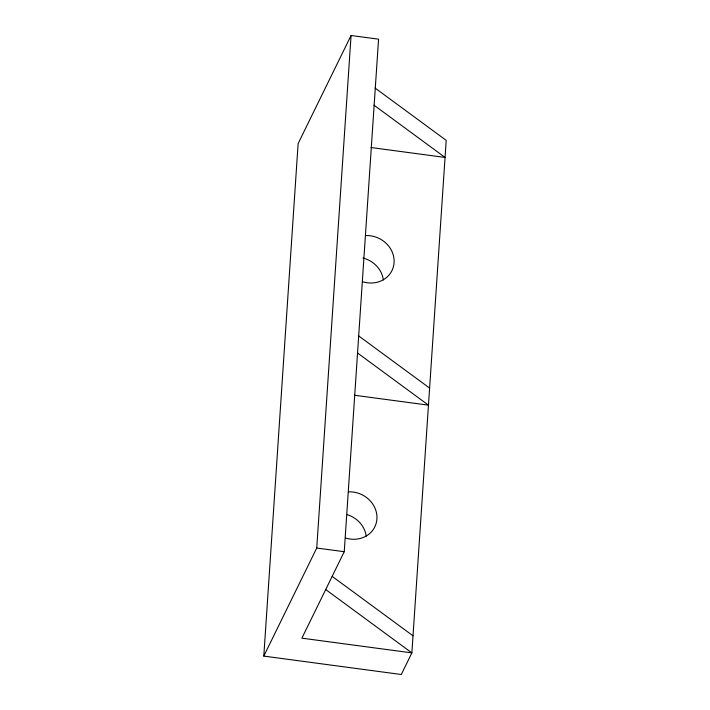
<?xml version="1.0" encoding="UTF-8"?>
<svg xmlns="http://www.w3.org/2000/svg" width="710" height="710" viewBox="0 0 710 710"><rect width="100%" height="100%" fill="white"/><g stroke="black" fill="none" stroke-linecap="round" stroke-linejoin="round"><path stroke-width="1.06" d="M325.712 589.54L411.871 652.889L401.283 674.5L263.8 656.102L298.129 143.562L351.068 35.5L378.563 39.183L344.243 551.714L301.883 638.166L411.871 652.889L446.199 140.349L375.137 88.102M263.8 656.102L316.74 548.031L351.068 35.5M371.002 147.529L445.055 157.434L373.992 105.186M354.414 395.248L428.467 405.161L357.405 352.914M316.74 548.031L344.243 551.714M358.541 335.83L429.612 388.077M332.182 576.369L413.016 635.805M362.89 257.987A25.72 23.235 26.1 0 1 383.356 279.944M365.836 235.569A25.72 23.235 26.1 0 1 394.077 262.656A25.72 23.235 26.1 0 1 362.739 281.772M347.261 514.679A25.72 23.235 26.1 0 1 366.2 536.21M348.672 491.844A25.72 23.235 26.1 0 1 376.921 518.93A25.72 23.235 26.1 0 1 345.584 538.038"/></g></svg>
